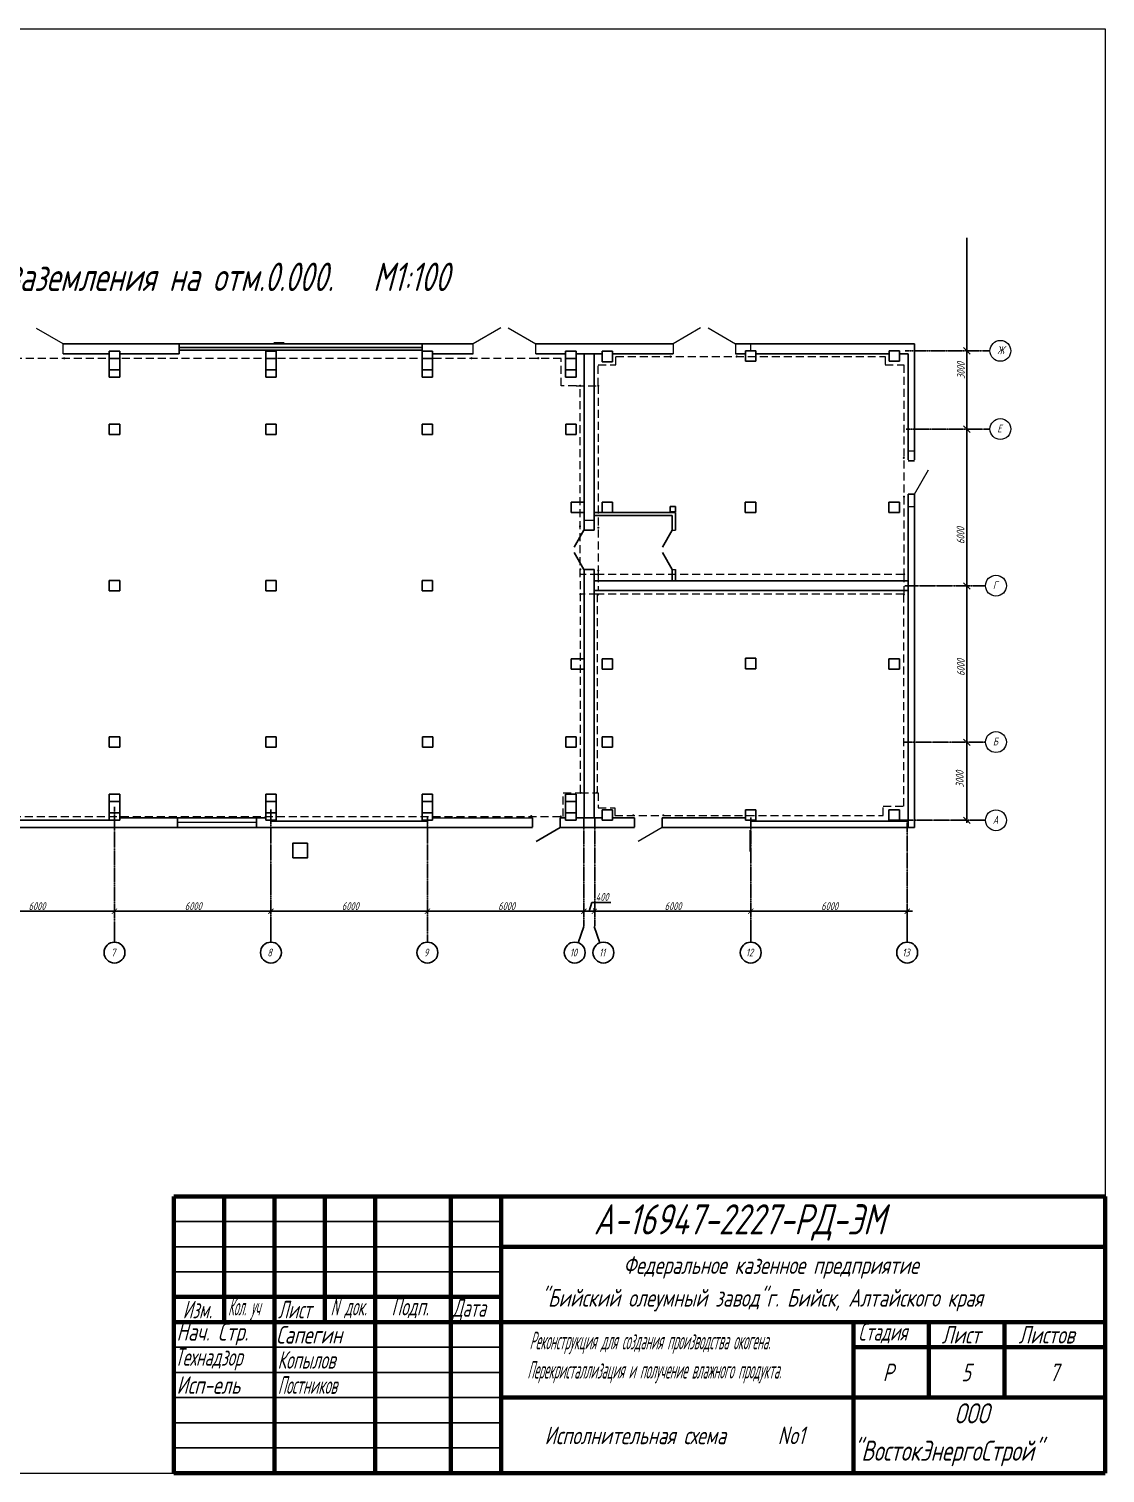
# Model space of a CAD drawing. Header units: millimetres. Extents: x -14296 to 10264, y -13087 to -5602.
# Drawn here: x -5582 to -5154, y -8123 to -7549 of the extents above; entities that cross this region are included whole.
import ezdxf
from ezdxf.enums import TextEntityAlignment as Align

# ---------------------------------------------------------------- set-up
doc = ezdxf.new("R2010")
doc.units = ezdxf.units.MM
for name, pattern in [('CENTER2', [1.125, 0.75, -0.125, 0.125, -0.125]), ('gost6', [12, 8, -1.5, 1, -1.5]), ('HIDDEN2', [4.7625, 3.175, -1.5875])]:
    doc.linetypes.add(name, pattern=pattern)
for name, color, linetype, lineweight in [('1', 4, 'Continuous', 15), ('Заземление (Сущ)', 6, 'gost6', 25), ('КаБель силовой (Вновь)', 1, 'Continuous', 15), ('основной', 3, 'Continuous', 15), ('Рамка толстая', 7, 'Continuous', 15), ('строит', 7, 'Continuous', 30), ('Строительный', 251, 'Continuous', 13), ('Эл. аппараты (Вновь)', 93, 'Continuous', 15)]:
    doc.layers.add(name, color=color, linetype=linetype, lineweight=lineweight)
for name, color, linetype in [('TONK', 3, 'Continuous'), ('АР', 7, 'Continuous'), ('НОВЫЙ', 7, 'Continuous'), ('оси', 5, 'gost6'), ('Размеры', 5, 'Continuous')]:
    doc.layers.add(name, color=color, linetype=linetype)
doc.styles.add('Simplex', font='simplex.shx', dxfattribs={"width": 0.7, "oblique": 15})

# ---------------------------------------------------------------- blocks, each defined once
blk = doc.blocks.new('_Oblique')
at = {"color": 0, "lineweight": -2}
blk.add_line((-0.5, -0.5), (0.5, 0.5), dxfattribs=at)

msp = doc.modelspace()

# ---------------------------------------------------------------- hatches: boundary and pattern name
at = {"layer": 'Заземление (Сущ)', "lineweight": 30, "true_color": 0x000000}
for points in [[(-5567.24643, -7679.89225, 1), (-5568.14643, -7679.89225, 1)], [(-5405.41329, -7679.84996, 1), (-5406.31329, -7679.84996, 1)], [(-5378.92029, -7679.84396, 1), (-5379.82029, -7679.84396, 1)], [(-5326.3439, -7679.19137, 1), (-5327.2439, -7679.19137, 1)], [(-5300.06768, -7679.1498, 1), (-5300.96768, -7679.1498, 1)], [(-5362.30958, -7690.79007, 1), (-5363.20958, -7690.79007, 1)], [(-5355.08424, -7690.79327, 1), (-5355.98424, -7690.79327, 1)], [(-5233.67462, -7719.44602, 1), (-5234.57462, -7719.44602, 1)], [(-5233.6135, -7734.88039, 1), (-5234.5135, -7734.88039, 1)], [(-5362.33712, -7746.71359, 1), (-5363.23712, -7746.71359, 1)], [(-5355.07753, -7747.1988, 1), (-5355.97753, -7747.1988, 1)], [(-5362.20307, -7763.77685, 1), (-5363.10307, -7763.77685, 1)], [(-5362.2008, -7765.73882, 1), (-5363.1008, -7765.73882, 1)], [(-5355.15146, -7765.72065, 1), (-5356.05146, -7765.72065, 1)], [(-5355.07753, -7764.23822, 1), (-5355.97753, -7764.23822, 1)], [(-5233.58043, -7765.69163, 1), (-5234.48043, -7765.69163, 1)], [(-5362.18928, -7773.67712, 1), (-5363.08928, -7773.67712, 1)], [(-5355.28392, -7773.89686, 1), (-5356.18392, -7773.89686, 1)], [(-5233.68196, -7773.68647, 1), (-5234.58196, -7773.68647, 1)], [(-5362.06913, -7852.58994, 1), (-5362.96913, -7852.58994, 1)], [(-5355.58646, -7852.51892, 1), (-5356.48646, -7852.51892, 1)], [(-5381.68766, -7861.83575, 1), (-5382.58766, -7861.83575, 1)], [(-5369.95831, -7862.00661, 1), (-5370.85831, -7862.00661, 1)], [(-5341.1476, -7861.49715, 1), (-5342.0476, -7861.49715, 1)], [(-5329.22316, -7861.53019, 1), (-5330.12316, -7861.53019, 1)]]:
    msp.add_hatch(color=18, dxfattribs=at).paths.add_polyline_path(points)

# ---------------------------------------------------------------- linework, layer by layer
at = {"color": 18, "lineweight": 25, "true_color": 0x000000}
for p, q in [((-5209.08142, -7700.34946), (-5209.08142, -7631.97388)), ((-5209.08142, -7727.26105), (-5209.08142, -7658.88547)), ((-5209.08142, -7773.81106), (-5209.08142, -7705.43548)), ((-5209.08142, -7835.81178), (-5209.08142, -7767.4362)), ((-5209.08142, -7864.53499), (-5209.08142, -7796.15941)), ((-5524.15779, -8022.95667), (-5394.15779, -8022.95667)), ((-5524.15779, -8032.95667), (-5394.15779, -8032.95667)), ((-5524.15779, -8042.95667), (-5394.15779, -8042.95667)), ((-5524.15779, -8072.95667), (-5394.15779, -8072.95667)), ((-5524.15779, -8082.95667), (-5394.15779, -8082.95667)), ((-5524.15779, -8092.95667), (-5394.15779, -8092.95667)), ((-5524.15779, -8102.95667), (-5394.15779, -8102.95667)), ((-5524.15779, -8112.95667), (-5394.15779, -8112.95667))]:
    msp.add_line(p, q, dxfattribs=at)
at = {"color": 18, "ltscale": 100, "true_color": 0x000000}
for p, q in [((-5292.98711, -7737.06007), (-5297.13109, -7737.06007)), ((-5297.13109, -7737.06007), (-5297.13109, -7741.20404)), ((-5292.98711, -7741.20404), (-5292.98711, -7737.06007)), ((-5292.98711, -7741.20333), (-5297.13109, -7741.20333)), ((-5297.13109, -7741.20404), (-5292.98711, -7741.20404))]:
    msp.add_line(p, q, dxfattribs=at)
at = {"color": 18, "true_color": 0x000000}
msp.add_line((-5485.57011, -7884.44252), (-5485.57011, -7887.82687), dxfattribs=at)
at = {"color": 18, "lineweight": 60, "true_color": 0x000000}
for p, q in [((-5524.15779, -8012.95667), (-5154.15779, -8012.95667)), ((-5524.15779, -8012.95667), (-5524.15779, -8122.95667)), ((-5504.15779, -8012.95667), (-5504.15779, -8062.95667)), ((-5484.15779, -8012.95667), (-5484.15779, -8122.95667)), ((-5464.15779, -8012.95667), (-5464.15779, -8062.95667)), ((-5444.15779, -8012.95667), (-5444.15779, -8122.95667)), ((-5414.15779, -8012.95667), (-5414.15779, -8122.95667)), ((-5394.15779, -8012.95667), (-5394.15779, -8122.95667)), ((-5154.15779, -8012.95667), (-5154.15779, -8122.95667)), ((-5394.15779, -8032.95667), (-5154.15779, -8032.95667)), ((-5524.15779, -8052.95667), (-5394.15779, -8052.95667)), ((-5524.15779, -8062.95667), (-5154.15779, -8062.95667)), ((-5254.15779, -8062.95667), (-5254.15779, -8122.95667)), ((-5224.15779, -8062.95667), (-5224.15779, -8092.95667)), ((-5194.15779, -8062.95667), (-5194.15779, -8092.95667)), ((-5254.15779, -8072.95667), (-5154.15779, -8072.95667)), ((-5394.15779, -8092.95667), (-5154.15779, -8092.95667)), ((-5524.15779, -8122.95667), (-5154.15779, -8122.95667))]:
    msp.add_line(p, q, dxfattribs=at)
at = {"color": 18, "true_color": 0x000000}
msp.add_lwpolyline([(-5476.89748, -7878.44849), (-5476.89748, -7872.62226), (-5471.07125, -7872.62226), (-5471.07125, -7878.44849)], close=True, dxfattribs=at)
at = {"color": 18, "linetype": 'ByBlock', "true_color": 0x000000, "const_width": 0.3108}
for points in [[(-5486.6061, -7900.69353), (-5484.53411, -7898.62155)], [(-5484.53411, -7898.62155), (-5486.6061, -7900.69353)]]:
    msp.add_lwpolyline(points, dxfattribs=at)
at = {"layer": '1', "color": 18, "true_color": 0x000000}
for p, q in [((-5568.1388, -7674.11296), (-5578.68086, -7668.0265)), ((-5568.1388, -7678.04974), (-5568.1388, -7674.11296)), ((-5405.19741, -7678.04974), (-5405.19741, -7674.11296)), ((-5380.33357, -7678.04974), (-5380.33357, -7674.11296)), ((-5325.81989, -7674.11296), (-5325.81989, -7678.04974)), ((-5300.95604, -7674.11296), (-5300.95604, -7678.04974)), ((-5294.94728, -7676.92126), (-5294.94728, -7674.11296)), ((-5232.37327, -7716.64776), (-5229.88688, -7716.64776)), ((-5232.37327, -7738.72832), (-5229.88688, -7738.72832)), ((-5361.14727, -7744.24587), (-5357.2105, -7744.24587)), ((-5326.13069, -7748.2383), (-5324.88801, -7748.2383)), ((-5326.13069, -7763.77821), (-5324.88801, -7763.77821)), ((-5423.41049, -7866.39338), (-5423.41049, -7862.4566)), ((-5421.3385, -7862.4566), (-5381.65995, -7862.4566)), ((-5408.72528, -7862.4566), (-5412.95406, -7862.4566)), ((-5294.94728, -7863.4926), (-5294.94728, -7866.39338)), ((-5491.37167, -7864.42499), (-5522.65868, -7864.42499))]:
    msp.add_line(p, q, dxfattribs=at)
at = {"layer": 'TONK', "color": 18, "linetype": 'HIDDEN2', "ltscale": 0.6, "true_color": 0x000000}
for p, q in [((-5232.37327, -7718.361), (-5232.37327, -7720.64019)), ((-5229.88688, -7718.361), (-5229.88688, -7720.64019)), ((-5361.14727, -7763.77782), (-5361.14727, -7763.77821)), ((-5357.2105, -7763.76264), (-5357.2105, -7763.77821))]:
    msp.add_line(p, q, dxfattribs=at)
at = {"layer": 'АР', "color": 18, "lineweight": 5, "true_color": 0x000000}
for p, q in [((-5394.27976, -7667.80965), (-5405.19741, -7674.11296)), ((-5391.30306, -7667.77972), (-5380.33357, -7674.11296)), ((-5314.90224, -7667.80965), (-5325.81989, -7674.11296)), ((-5311.92553, -7667.77972), (-5300.95604, -7674.11296))]:
    msp.add_line(p, q, dxfattribs=at)
at = {"layer": 'АР', "color": 18, "linetype": 'ByBlock', "true_color": 0x000000}
for p, q in [((-5357.3119, -7741.14448), (-5324.888, -7741.14448)), ((-5357.3119, -7742.38945), (-5326.13069, -7742.38885)), ((-5324.88801, -7748.2383), (-5324.888, -7741.14448)), ((-5357.2105, -7748.2383), (-5361.24867, -7748.2383)), ((-5326.13069, -7768.28502), (-5326.13069, -7763.77821)), ((-5324.88801, -7768.28502), (-5324.88801, -7763.77821))]:
    msp.add_line(p, q, dxfattribs=at)
at = {"layer": 'АР', "color": 18, "true_color": 0x000000}
for p, q in [((-5361.24867, -7748.2383), (-5365.13365, -7754.96728)), ((-5326.13069, -7748.2383), (-5330.01566, -7754.96728)), ((-5361.24867, -7763.77821), (-5365.13365, -7757.04923)), ((-5326.13069, -7763.77821), (-5330.01566, -7757.04923))]:
    msp.add_line(p, q, dxfattribs=at)
at = {"layer": 'АР', "color": 18, "linetype": 'ByBlock', "lineweight": 25, "true_color": 0x000000}
msp.add_line((-5326.1307, -7744.60933), (-5326.13069, -7748.2383), dxfattribs=at)
at = {"layer": 'АР', "color": 18, "lineweight": -2, "ltscale": 0.3, "true_color": 0x000000}
msp.add_line((-5357.19793, -7763.76179), (-5361.24867, -7763.77821), dxfattribs=at)
at = {"layer": 'КаБель силовой (Вновь)', "color": 18, "linetype": 'HIDDEN2', "true_color": 0x000000}
for p, q in [((-5370.22634, -7679.94128), (-5724.83144, -7679.94128)), ((-5370.22634, -7690.79058), (-5370.22634, -7679.94128)), ((-5348.5016, -7682.47873), (-5348.5016, -7679.1498)), ((-5348.5016, -7679.1498), (-5241.52608, -7679.1498)), ((-5241.52608, -7679.1498), (-5241.52608, -7682.4485)), ((-5355.52753, -7690.79058), (-5355.52753, -7682.47873)), ((-5355.52753, -7682.47873), (-5348.5016, -7682.47873)), ((-5241.52608, -7682.4485), (-5234.0635, -7682.4485)), ((-5234.0635, -7682.4485), (-5234.0635, -7765.74238)), ((-5364.35885, -7690.79058), (-5370.22634, -7690.79058)), ((-5364.35885, -7690.79058), (-5355.52753, -7690.79058)), ((-5362.52482, -7852.54518), (-5362.75958, -7690.79058)), ((-5355.52753, -7690.79058), (-5355.52753, -7765.74238)), ((-5355.52753, -7765.74238), (-5362.6508, -7765.74238)), ((-5234.0635, -7765.74238), (-5355.61328, -7765.74238)), ((-5355.61328, -7765.74238), (-5355.61328, -7772.22156)), ((-5234.0635, -7765.74238), (-5234.0635, -7773.67356)), ((-5356.02342, -7773.67356), (-5362.63929, -7773.67356)), ((-5234.1455, -7773.67356), (-5356.02342, -7773.67356)), ((-5356.02342, -7773.67356), (-5356.02342, -7852.54518)), ((-5234.1455, -7857.8757), (-5234.1455, -7773.67356)), ((-5369.47215, -7862.00103), (-5369.47215, -7852.54518)), ((-5369.47215, -7852.54518), (-5362.52482, -7852.54518)), ((-5362.52482, -7852.54518), (-5355.61941, -7852.54518)), ((-5355.61941, -7852.54518), (-5355.61941, -7858.54617)), ((-5242.33894, -7861.53019), (-5242.33894, -7857.8757)), ((-5242.33894, -7857.8757), (-5234.1455, -7857.8757)), ((-5726.17346, -7862.00103), (-5369.47215, -7862.00103)), ((-5355.61941, -7858.54617), (-5348.96673, -7858.54617)), ((-5348.96673, -7858.54617), (-5348.96673, -7861.53019)), ((-5348.96673, -7861.53019), (-5242.33894, -7861.53019))]:
    msp.add_line(p, q, dxfattribs=at)
at = {"layer": 'КаБель силовой (Вновь)', "color": 18, "true_color": 0x000000, "const_width": 0.4772}
msp.add_lwpolyline([(-5364.40748, -7690.81175, 0.7211978), (-5364.26842, -7690.81175, 1.312587692)], format="xyb", close=True, dxfattribs=at)
at = {"layer": 'НОВЫЙ', "color": 18, "linetype": 'CENTER2', "ltscale": 0.5, "true_color": 0x000000}
for p, q in [((-5233.62527, -7676.92126), (-5199.90754, -7676.92126)), ((-5233.23068, -7708.07851), (-5199.74991, -7708.07851)), ((-5233.6822, -7770.25317), (-5201.6564, -7770.25317)), ((-5233.9199, -7832.41279), (-5201.6564, -7832.41279)), ((-5547.72972, -7858.11468), (-5547.72972, -7905.71291)), ((-5522.65868, -7862.4566), (-5522.65868, -7866.39338)), ((-5491.37167, -7862.4566), (-5491.37167, -7866.39338)), ((-5485.57011, -7859.23234), (-5485.57011, -7905.71291)), ((-5423.41049, -7861.9312), (-5423.41049, -7912.02356)), ((-5381.65995, -7862.4566), (-5381.65995, -7866.39338)), ((-5370.67841, -7862.4566), (-5370.67841, -7866.39338)), ((-5361.32032, -7862.45158), (-5361.32032, -7905.71291)), ((-5356.88955, -7862.45158), (-5356.88955, -7905.71291)), ((-5341.1526, -7862.4566), (-5341.1526, -7866.39338)), ((-5330.17106, -7862.4566), (-5330.17106, -7866.39338)), ((-5294.94728, -7862.45158), (-5294.94728, -7905.71291)), ((-5238.2452, -7863.4926), (-5201.6564, -7863.4926)), ((-5232.78766, -7864.43406), (-5232.78766, -7904.8738))]:
    msp.add_line(p, q, dxfattribs=at)
at = {"layer": 'НОВЫЙ', "color": 18, "true_color": 0x000000}
for p, q in [((-5326.97042, -7738.74821), (-5324.89843, -7738.74821)), ((-5326.97042, -7738.8142), (-5326.97042, -7740.88619)), ((-5326.97042, -7740.88619), (-5324.89843, -7740.88619)), ((-5324.89843, -7740.88619), (-5324.89843, -7738.8142))]:
    msp.add_line(p, q, dxfattribs=at)
at = {"layer": 'оси', "color": 18, "linetype": 'Continuous', "ltscale": 100, "true_color": 0x000000}
for centre in [(-5547.72972, -7916.07285), (-5485.57011, -7916.07285), (-5423.41049, -7916.07285), (-5364.87685, -7916.07285), (-5353.48092, -7916.07285), (-5294.94728, -7916.07285), (-5232.78766, -7916.07285)]:
    msp.add_circle(centre, 4.14397, dxfattribs=at)
at = {"layer": 'основной', "color": 18, "lineweight": 25, "ltscale": 100, "true_color": 0x000000}
for p, q in [((-5568.1388, -7674.11296), (-5522.07688, -7674.11296)), ((-5425.48248, -7674.11296), (-5405.19741, -7674.11296)), ((-5568.1388, -7678.04974), (-5549.80171, -7678.04974)), ((-5545.65774, -7678.04974), (-5522.07688, -7678.04974)), ((-5326.13069, -7748.2383), (-5326.13069, -7742.38897))]:
    msp.add_line(p, q, dxfattribs=at)
at = {"layer": 'основной', "color": 18, "true_color": 0x000000}
for centre in [(-5195.76357, -7676.92126), (-5195.76357, -7708.00107), (-5197.51242, -7770.25317), (-5197.51242, -7832.41279), (-5197.51242, -7863.4926)]:
    msp.add_circle(centre, 4.14397, dxfattribs=at)
at = {"layer": 'Размеры', "color": 18, "true_color": 0x000000}
for p, q in [((-5522.07688, -7674.11296), (-5522.07688, -7678.04974)), ((-5522.07688, -7674.11296), (-5425.48248, -7674.11296)), ((-5425.48248, -7674.11296), (-5425.48248, -7677.01374)), ((-5325.81989, -7674.11296), (-5380.33357, -7674.11296)), ((-5229.88688, -7674.11296), (-5300.95604, -7674.11296)), ((-5229.88688, -7718.361), (-5229.88688, -7674.11296)), ((-5229.88688, -7718.361), (-5229.88688, -7674.11296)), ((-5545.65774, -7677.01374), (-5549.80171, -7677.01374)), ((-5549.80171, -7677.01374), (-5549.80171, -7687.37368)), ((-5549.80171, -7679.94128), (-5545.65774, -7679.94128)), ((-5545.65774, -7687.37368), (-5545.65774, -7677.01374)), ((-5522.07688, -7675.53764), (-5425.48248, -7675.53764)), ((-5522.07688, -7676.59935), (-5425.48248, -7676.59935)), ((-5483.49812, -7677.01374), (-5487.64209, -7677.01374)), ((-5487.64209, -7677.01374), (-5487.64209, -7687.37368)), ((-5487.64209, -7679.94128), (-5483.49812, -7679.94128)), ((-5483.49812, -7687.37368), (-5483.49812, -7677.01374)), ((-5421.3385, -7677.01374), (-5425.48248, -7677.01374)), ((-5425.48248, -7677.01374), (-5425.48248, -7687.37368)), ((-5423.41049, -7677.01374), (-5425.48248, -7677.01374)), ((-5423.41049, -7677.01374), (-5425.48248, -7677.01374)), ((-5425.48248, -7679.94128), (-5421.3385, -7679.94128)), ((-5421.3385, -7687.37368), (-5421.3385, -7677.01374)), ((-5405.19741, -7678.04974), (-5421.3385, -7678.04974)), ((-5368.50283, -7678.04974), (-5380.33357, -7678.04974)), ((-5364.35885, -7677.01374), (-5368.50283, -7677.01374)), ((-5368.50283, -7677.01374), (-5368.50283, -7687.37368)), ((-5368.50283, -7679.94128), (-5364.35885, -7679.94128)), ((-5364.35885, -7687.37368), (-5364.35885, -7677.01374)), ((-5354.01964, -7678.04974), (-5364.35885, -7678.04974)), ((-5361.14727, -7748.2383), (-5361.14727, -7678.04974)), ((-5357.2105, -7748.2383), (-5357.2105, -7678.04974)), ((-5353.97735, -7681.22533), (-5353.97735, -7677.08136)), ((-5353.97735, -7677.08136), (-5349.83338, -7677.08136)), ((-5325.81989, -7678.04974), (-5349.87567, -7678.04974)), ((-5349.83338, -7677.08136), (-5349.83338, -7681.22533)), ((-5297.01927, -7678.04974), (-5300.95604, -7678.04974)), ((-5297.01435, -7681.08342), (-5297.01435, -7676.93945)), ((-5297.01435, -7676.93945), (-5292.87038, -7676.93945)), ((-5240.06034, -7678.04974), (-5292.87529, -7678.04974)), ((-5292.87038, -7676.93945), (-5292.87038, -7681.08342)), ((-5240.0066, -7681.01235), (-5240.0066, -7676.86837)), ((-5240.0066, -7676.86837), (-5235.86263, -7676.86837)), ((-5232.37327, -7678.04974), (-5235.91637, -7678.04974)), ((-5232.37327, -7678.04974), (-5235.91637, -7678.04974)), ((-5235.86263, -7676.86837), (-5235.86263, -7681.01235)), ((-5232.37327, -7718.361), (-5232.37327, -7678.04974)), ((-5232.37327, -7718.361), (-5232.37327, -7678.04974)), ((-5232.37327, -7718.361), (-5232.37327, -7678.04974)), ((-5549.80171, -7684.44614), (-5545.65774, -7684.44614)), ((-5487.64209, -7684.44614), (-5483.49812, -7684.44614)), ((-5425.48248, -7684.44614), (-5421.3385, -7684.44614)), ((-5368.50283, -7684.44614), (-5364.35885, -7684.44614)), ((-5349.83338, -7681.22533), (-5353.97735, -7681.22533)), ((-5292.87038, -7681.08342), (-5297.01435, -7681.08342)), ((-5235.86263, -7681.01235), (-5240.0066, -7681.01235)), ((-5549.80171, -7687.37368), (-5545.65774, -7687.37368)), ((-5487.64209, -7687.37368), (-5483.49812, -7687.37368)), ((-5425.48248, -7687.37368), (-5421.3385, -7687.37368)), ((-5368.50283, -7687.37368), (-5364.35885, -7687.37368)), ((-5549.80171, -7710.16554), (-5549.80171, -7706.02156)), ((-5549.80171, -7706.02156), (-5545.65774, -7706.02156)), ((-5545.65774, -7706.02156), (-5545.65774, -7710.16554)), ((-5487.64209, -7710.16554), (-5487.64209, -7706.02156)), ((-5487.64209, -7706.02156), (-5483.49812, -7706.02156)), ((-5483.49812, -7706.02156), (-5483.49812, -7710.16554)), ((-5425.48248, -7710.16554), (-5425.48248, -7706.02156)), ((-5425.48248, -7706.02156), (-5421.3385, -7706.02156)), ((-5421.3385, -7706.02156), (-5421.3385, -7710.16554)), ((-5368.47441, -7710.21617), (-5368.47441, -7706.0722)), ((-5368.47441, -7706.0722), (-5364.33044, -7706.0722)), ((-5364.33044, -7706.0722), (-5364.33044, -7710.21617)), ((-5545.65774, -7710.16554), (-5549.80171, -7710.16554)), ((-5483.49812, -7710.16554), (-5487.64209, -7710.16554)), ((-5421.3385, -7710.16554), (-5425.48248, -7710.16554)), ((-5364.33044, -7710.21617), (-5368.47441, -7710.21617)), ((-5229.88688, -7720.64019), (-5232.37327, -7720.64019)), ((-5366.32724, -7741.15286), (-5366.32724, -7737.00889)), ((-5366.32724, -7737.00889), (-5361.14727, -7737.00889)), ((-5361.14727, -7737.00889), (-5361.14727, -7741.15286)), ((-5349.85494, -7737.00889), (-5353.99892, -7737.00889)), ((-5353.99892, -7737.00889), (-5353.99892, -7741.15286)), ((-5349.85494, -7741.15286), (-5349.85494, -7737.00889)), ((-5235.89564, -7737.00889), (-5240.03962, -7737.00889)), ((-5240.03962, -7737.00889), (-5240.03962, -7741.15286)), ((-5235.89564, -7737.00889), (-5240.03962, -7737.00889)), ((-5235.89564, -7741.15286), (-5235.89564, -7737.00889)), ((-5229.88688, -7733.90091), (-5232.37327, -7733.90091)), ((-5232.37327, -7866.39338), (-5232.37327, -7733.90091)), ((-5229.88688, -7866.39338), (-5229.88688, -7733.90091)), ((-5361.14727, -7741.15286), (-5366.32724, -7741.15286)), ((-5353.99892, -7741.15286), (-5349.85494, -7741.15286)), ((-5240.03962, -7741.15286), (-5235.89564, -7741.15286)), ((-5240.03962, -7741.15286), (-5235.89564, -7741.15286)), ((-5361.14727, -7862.4566), (-5361.14727, -7763.77821)), ((-5357.2105, -7862.4566), (-5357.2105, -7763.77821)), ((-5549.80171, -7772.32516), (-5549.80171, -7768.18118)), ((-5549.80171, -7768.18118), (-5545.65774, -7768.18118)), ((-5545.65774, -7768.18118), (-5545.65774, -7772.32516)), ((-5487.64209, -7772.32516), (-5487.64209, -7768.18118)), ((-5487.64209, -7768.18118), (-5483.49812, -7768.18118)), ((-5483.49812, -7768.18118), (-5483.49812, -7772.32516)), ((-5425.48248, -7772.32516), (-5425.48248, -7768.18118)), ((-5425.48248, -7768.18118), (-5421.3385, -7768.18118)), ((-5421.3385, -7768.18118), (-5421.3385, -7772.32516)), ((-5357.2105, -7768.28478), (-5232.37327, -7768.28478)), ((-5545.65774, -7772.32516), (-5549.80171, -7772.32516)), ((-5483.49812, -7772.32516), (-5487.64209, -7772.32516)), ((-5421.3385, -7772.32516), (-5425.48248, -7772.32516)), ((-5357.2105, -7772.22156), (-5232.37327, -7772.22156)), ((-5366.32724, -7803.40497), (-5366.32724, -7799.26099)), ((-5361.14727, -7799.26099), (-5366.32724, -7799.26099)), ((-5349.85494, -7799.26099), (-5353.99892, -7799.26099)), ((-5353.99892, -7799.26099), (-5353.99892, -7803.40497)), ((-5349.85494, -7803.40497), (-5349.85494, -7799.26099)), ((-5292.87529, -7799.10331), (-5297.01927, -7799.10331)), ((-5297.01927, -7799.10331), (-5297.01927, -7803.24728)), ((-5292.87529, -7803.24728), (-5292.87529, -7799.10331)), ((-5235.89564, -7799.26099), (-5240.03962, -7799.26099)), ((-5240.03962, -7799.26099), (-5240.03962, -7803.40497)), ((-5235.89564, -7803.40497), (-5235.89564, -7799.26099)), ((-5366.32724, -7803.40497), (-5361.14727, -7803.40497)), ((-5353.99892, -7803.40497), (-5349.85494, -7803.40497)), ((-5297.01927, -7803.24728), (-5292.87529, -7803.24728)), ((-5240.03962, -7803.40497), (-5235.89564, -7803.40497)), ((-5549.80171, -7834.48477), (-5549.80171, -7830.3408)), ((-5549.80171, -7830.3408), (-5545.65774, -7830.3408)), ((-5545.65774, -7834.48477), (-5549.80171, -7834.48477)), ((-5545.65774, -7830.3408), (-5545.65774, -7834.48477)), ((-5487.64209, -7834.48477), (-5487.64209, -7830.3408)), ((-5487.64209, -7830.3408), (-5483.49812, -7830.3408)), ((-5483.49812, -7834.48477), (-5487.64209, -7834.48477)), ((-5483.49812, -7830.3408), (-5483.49812, -7834.48477)), ((-5425.37888, -7834.48477), (-5425.37888, -7830.3408)), ((-5425.37888, -7830.3408), (-5421.2349, -7830.3408)), ((-5421.2349, -7834.48477), (-5425.37888, -7834.48477)), ((-5421.2349, -7830.3408), (-5421.2349, -7834.48477)), ((-5368.47441, -7834.48609), (-5368.47441, -7830.34212)), ((-5368.47441, -7830.34212), (-5364.33044, -7830.34212)), ((-5364.33044, -7834.48609), (-5368.47441, -7834.48609)), ((-5364.33044, -7830.34212), (-5364.33044, -7834.48609)), ((-5354.01581, -7834.48609), (-5354.01581, -7830.34212)), ((-5354.01581, -7830.34212), (-5349.87184, -7830.34212)), ((-5349.87184, -7834.48609), (-5354.01581, -7834.48609)), ((-5349.87184, -7830.34212), (-5349.87184, -7834.48609)), ((-5545.65774, -7853.13266), (-5549.80171, -7853.13266)), ((-5549.80171, -7853.13266), (-5549.80171, -7863.4926)), ((-5549.80171, -7856.0602), (-5545.65774, -7856.0602)), ((-5545.65774, -7863.4926), (-5545.65774, -7853.13266)), ((-5483.49812, -7853.13266), (-5487.64209, -7853.13266)), ((-5487.64209, -7853.13266), (-5487.64209, -7863.4926)), ((-5487.64209, -7856.0602), (-5483.49812, -7856.0602)), ((-5483.49812, -7863.4926), (-5483.49812, -7853.13266)), ((-5421.3385, -7853.13266), (-5425.48248, -7853.13266)), ((-5425.48248, -7853.13266), (-5425.48248, -7863.4926)), ((-5425.48248, -7856.0602), (-5421.3385, -7856.0602)), ((-5421.3385, -7863.4926), (-5421.3385, -7853.13266)), ((-5364.35885, -7853.13266), (-5368.50283, -7853.13266)), ((-5368.50283, -7853.13266), (-5368.50283, -7863.4926)), ((-5368.50283, -7856.0602), (-5364.35885, -7856.0602)), ((-5364.35885, -7863.4926), (-5364.35885, -7853.13266)), ((-5545.65774, -7863.4926), (-5672.04896, -7863.4926)), ((-5549.80171, -7860.56505), (-5545.65774, -7860.56505)), ((-5549.80171, -7863.4926), (-5545.65774, -7863.4926)), ((-5545.65774, -7862.4566), (-5527.32065, -7862.4566)), ((-5527.32065, -7862.4566), (-5487.64209, -7862.4566)), ((-5487.64209, -7860.56505), (-5483.49812, -7860.56505)), ((-5487.64209, -7863.4926), (-5483.49812, -7863.4926)), ((-5425.48248, -7860.56505), (-5421.3385, -7860.56505)), ((-5425.48248, -7863.4926), (-5421.3385, -7863.4926)), ((-5368.50283, -7862.4566), (-5370.67841, -7862.4566)), ((-5368.50283, -7860.56505), (-5364.35885, -7860.56505)), ((-5368.50283, -7863.4926), (-5364.35885, -7863.4926)), ((-5353.99892, -7862.4566), (-5364.35885, -7862.4566)), ((-5349.85494, -7859.34862), (-5353.99892, -7859.34862)), ((-5353.99892, -7863.4926), (-5353.99892, -7859.34862)), ((-5353.99892, -7863.4926), (-5349.85494, -7863.4926)), ((-5349.85494, -7863.4926), (-5349.85494, -7859.34862)), ((-5341.1526, -7862.4566), (-5349.85494, -7862.4566)), ((-5297.01927, -7862.4566), (-5330.17106, -7862.4566)), ((-5292.87529, -7859.34862), (-5297.01927, -7859.34862)), ((-5297.01927, -7859.34862), (-5297.01927, -7863.4926)), ((-5297.01927, -7863.4926), (-5292.87529, -7863.4926)), ((-5292.87529, -7863.4926), (-5292.87529, -7859.34862)), ((-5235.89564, -7859.34862), (-5240.03962, -7859.34862)), ((-5240.03962, -7859.34862), (-5240.03962, -7863.4926)), ((-5240.03962, -7863.4926), (-5235.89564, -7863.4926)), ((-5235.89564, -7863.4926), (-5235.89564, -7859.34862)), ((-5538.30218, -7866.39338), (-5677.33253, -7866.39338)), ((-5538.30218, -7866.39338), (-5490.85367, -7866.39338)), ((-5381.65995, -7866.39338), (-5490.85367, -7866.39338)), ((-5423.41049, -7863.90699), (-5485.57011, -7863.90699)), ((-5370.67841, -7866.39338), (-5380.1887, -7871.88414)), ((-5341.1526, -7866.39338), (-5370.67841, -7866.39338)), ((-5229.88688, -7866.39338), (-5330.17106, -7866.39338)), ((-5295.16818, -7875.88838), (-5295.16818, -7867.3933)), ((-5232.37327, -7863.90699), (-5294.94728, -7863.90699)), ((-5359.17888, -7899.65754), (-5358.12217, -7896.13516)), ((-5358.12217, -7896.13516), (-5350.525, -7896.13516)), ((-5232.78766, -7897.42496), (-5232.78766, -7911.92887)), ((-5611.96133, -7899.65754), (-5545.65774, -7899.65754)), ((-5549.80171, -7899.65754), (-5483.49812, -7899.65754)), ((-5547.72972, -7900.04604), (-5547.72972, -7898.36255)), ((-5547.72972, -7900.04604), (-5547.72972, -7898.36255)), ((-5487.64209, -7899.65754), (-5421.3385, -7899.65754)), ((-5485.57011, -7900.04604), (-5485.57011, -7898.36255)), ((-5485.57011, -7900.04604), (-5485.57011, -7898.36255)), ((-5425.48248, -7899.65754), (-5359.17888, -7899.65754)), ((-5423.41049, -7900.04604), (-5423.41049, -7898.36255)), ((-5423.41049, -7900.04604), (-5423.41049, -7898.36255)), ((-5363.32286, -7899.65754), (-5355.03491, -7899.65754)), ((-5361.25087, -7900.04604), (-5361.25087, -7898.36255)), ((-5361.25087, -7900.04604), (-5361.25087, -7898.36255)), ((-5359.17888, -7899.65754), (-5292.87529, -7899.65754)), ((-5357.1069, -7900.04604), (-5357.1069, -7898.36255)), ((-5357.1069, -7900.04604), (-5357.1069, -7898.36255)), ((-5297.01927, -7899.65754), (-5230.71568, -7899.65754)), ((-5294.94728, -7900.04604), (-5294.94728, -7898.36255)), ((-5294.94728, -7900.04604), (-5294.94728, -7898.36255)), ((-5232.78766, -7900.04604), (-5232.78766, -7898.36255)), ((-5547.72972, -7905.71291), (-5547.72972, -7911.92887)), ((-5485.57011, -7905.71291), (-5485.57011, -7911.92887)), ((-5361.25087, -7905.71291), (-5363.50789, -7912.16152)), ((-5357.1069, -7905.71291), (-5354.84988, -7912.16152)), ((-5294.94728, -7905.71291), (-5294.94728, -7911.92887))]:
    msp.add_line(p, q, dxfattribs=at)
at = {"layer": 'Размеры', "color": 18, "lineweight": 13, "true_color": 0x000000}
msp.add_line((-5229.88688, -7733.90091), (-5224.29585, -7724.21695), dxfattribs=at)
at = {"layer": 'Размеры', "color": 18, "lineweight": 25, "true_color": 0x000000}
msp.add_line((-5326.13069, -7748.2383), (-5326.13069, -7742.38885), dxfattribs=at)
at = {"layer": 'Размеры', "color": 18, "lineweight": 5, "true_color": 0x000000}
msp.add_line((-5330.17106, -7866.39338), (-5339.68135, -7871.88414), dxfattribs=at)
at = {"layer": 'Размеры', "color": 18, "true_color": 0x000000, "const_width": 0.3108}
for points in [[(-5548.76572, -7900.69353), (-5546.69373, -7898.62155)], [(-5546.69373, -7898.62155), (-5548.76572, -7900.69353)], [(-5424.44648, -7900.69353), (-5422.3745, -7898.62155)], [(-5422.3745, -7898.62155), (-5424.44648, -7900.69353)], [(-5362.28687, -7900.69353), (-5360.21488, -7898.62155)], [(-5360.21488, -7898.62155), (-5362.28687, -7900.69353)], [(-5358.14289, -7900.69353), (-5356.0709, -7898.62155)], [(-5356.0709, -7898.62155), (-5358.14289, -7900.69353)], [(-5295.98327, -7900.69353), (-5293.91129, -7898.62155)], [(-5293.91129, -7898.62155), (-5295.98327, -7900.69353)], [(-5233.82366, -7900.69353), (-5231.75167, -7898.62155)]]:
    msp.add_lwpolyline(points, dxfattribs=at)
at = {"layer": 'Рамка толстая', "color": 18, "true_color": 0x000000}
for p, q in [((-5944.15779, -7548.95667), (-5154.15779, -7548.95667)), ((-5154.15779, -7548.95667), (-5154.15779, -8122.95667)), ((-5944.15779, -8122.95667), (-5154.15779, -8122.95667))]:
    msp.add_line(p, q, dxfattribs=at)
at = {"layer": 'Строительный', "color": 18, "true_color": 0x000000}
for p, q in [((-5364.29514, -7676.99468), (-5368.43911, -7676.99468)), ((-5549.83705, -7687.37412), (-5545.69308, -7687.37412))]:
    msp.add_line(p, q, dxfattribs=at)
at = {"layer": 'Строительный', "color": 18, "ltscale": 100, "true_color": 0x000000}
msp.add_line((-5364.38037, -7853.12784), (-5368.52435, -7853.12784), dxfattribs=at)
at = {"layer": 'Эл. аппараты (Вновь)', "color": 18, "true_color": 0x000000}
msp.add_line((-5480.31065, -7673.70295), (-5484.45462, -7673.70295), dxfattribs=at)

# ---------------------------------------------------------------- block references
at = {"color": 18, "lineweight": 25, "true_color": 0x000000, "xscale": 2.589984055736073, "yscale": 2.589984055736073, "zscale": 2.589984055736073, "rotation": 270}
for p in [(-5209.08142, -7676.92669), (-5209.08142, -7708.03346), (-5209.08142, -7770.36565), (-5209.08142, -7832.51624), (-5209.08142, -7863.49174)]:
    msp.add_blockref('_Oblique', p, dxfattribs=at)

# ---------------------------------------------------------------- texts
at = {"color": 18, "lineweight": 20, "true_color": 0x000000, "style": 'Simplex', "oblique": 15, "width": 0.7}
for s, p in [('Ж', (-5196.98355, -7678.24414)), ('Е', (-5196.98354, -7709.32395)), ('Г', (-5198.73239, -7771.57605)), ('Б', (-5198.73239, -7833.73567)), ('А', (-5198.73239, -7864.81547))]:
    msp.add_text(s, height=3.10798, dxfattribs=at).set_placement(p)
for s, height, p in [('7', 3.10798, (-5548.24394, -7916.07285)), ('8', 3.10798, (-5486.08432, -7916.07285)), ('9', 3.10798, (-5423.9247, -7916.07285)), ('10', 3.107981, (-5365.39106, -7916.07285)), ('11', 3.107981, (-5353.99513, -7916.07285)), ('12', 3.107981, (-5295.46149, -7916.07285)), ('13', 3.107981, (-5233.30187, -7916.07285))]:
    msp.add_text(s, height=height, dxfattribs=at).set_placement(p, align=Align.MIDDLE_CENTER)
at = {"color": 18, "true_color": 0x000000, "style": 'Simplex', "oblique": 15}
for s, height, width, p in [('А-16947-2227-РД-ЭМ', 12, 0.7, (-5357.36548, -8028.09953)), ('Федеральное казенное предприятие', 7, 0.7, (-5345.58963, -8043.79)), ('"Бийский олеумный завод"г. Бийск, Алтайского края', 7, 0.7, (-5378.41484, -8056.79)), ('Изм.', 7, 0.6, (-5520.60245, -8061.45667)), ('Кол. уч', 7, 0.4, (-5502.64967, -8060.29)), ('Лист', 7, 0.6, (-5482.73835, -8061.45667)), ('N', 7, 0.5, (-5461.90006, -8060.29)), ('док.', 7, 0.5, (-5456.33262, -8060.29)), ('Подп.', 7, 0.6, (-5437.70245, -8060.29)), ('Дата', 7, 0.6, (-5413.40437, -8060.79)), ('Нач. Стр.', 7, 0.7, (-5523.09112, -8070.29)), ('Сапегин', 7, 0.7, (-5483.53771, -8071.45667)), ('Стадия', 7, 0.6, (-5252.2063, -8070.29)), ('Лист', 7, 0.7, (-5219.07446, -8071.45667)), ('Листов', 7, 0.7, (-5188.53236, -8071.45667)), ('Реконструкция для создания производства окогена.', 7, 0.4, (-5382.84967, -8073.79)), ('Технадзор', 7, 0.6, (-5523.75779, -8080.29)), ('Копылов', 7, 0.6, (-5482.95779, -8081.45667)), ('Перекристаллизация и получение влажного продукта.', 7, 0.4, (-5383.7155, -8085.38657)), ('Р', 7, 0.7, (-5242.48365, -8086.45667)), ('5', 7, 0.7, (-5211.26228, -8086.45667)), ('7', 7, 0.7, (-5176.26228, -8086.45667)), ('Исп-ель', 7, 0.7, (-5523.09112, -8091.45667)), ('Постников', 7, 0.5, (-5482.82446, -8091.45667)), ('ООО', 8, 0.7, (-5214.02959, -8103.19476)), ('Исполнительная схема ', 7, 0.7, (-5376.82958, -8111.47099)), ('No1', 7, 0.7, (-5284.19624, -8111.47099)), ('"ВостокЭнергоСтрой"', 8, 0.7, (-5254.35242, -8118.05191))]:
    msp.add_text(s, height=height, dxfattribs=dict(at, width=width)).set_placement(p)
at = {"layer": 'Размеры', "color": 18, "lineweight": 20, "true_color": 0x000000, "style": 'Simplex', "oblique": 15, "width": 0.7}
for s, p in [('3000', (-5209.94748, -7688.05201)), ('6000', (-5210.02059, -7753.68001)), ('6000', (-5209.9619, -7806.09167)), ('3000', (-5210.3794, -7850.45533))]:
    msp.add_text(s, height=3.107981, rotation=90, dxfattribs=at).set_placement(p)
at = {"layer": 'Размеры', "color": 18, "lineweight": 25, "true_color": 0x000000, "style": 'Simplex', "oblique": 15, "width": 0.7}
msp.add_text('400', height=3.107981, dxfattribs=at).set_placement((-5356.54401, -7895.51356))
at = {"layer": 'Размеры', "color": 18, "lineweight": 20, "true_color": 0x000000, "style": 'Simplex', "oblique": 15, "width": 0.7}
for p in [(-5581.85309, -7899.173), (-5519.79126, -7899.173), (-5457.3933, -7899.173), (-5395.2936, -7899.173), (-5329.16273, -7899.173), (-5266.95809, -7899.173)]:
    msp.add_text('6000', height=3.107981, dxfattribs=at).set_placement(p)
at = {"layer": 'строит', "color": 18, "lineweight": 35, "true_color": 0x000000, "style": 'Simplex', "oblique": 15, "width": 0.7}
msp.add_text('Исполнительная схема монтажа заземления на отм.0.000.   М1:100', height=11.2708251, dxfattribs=at).set_placement((-5759.79515, -7653.13974))

doc.saveas('drawing.dxf')
